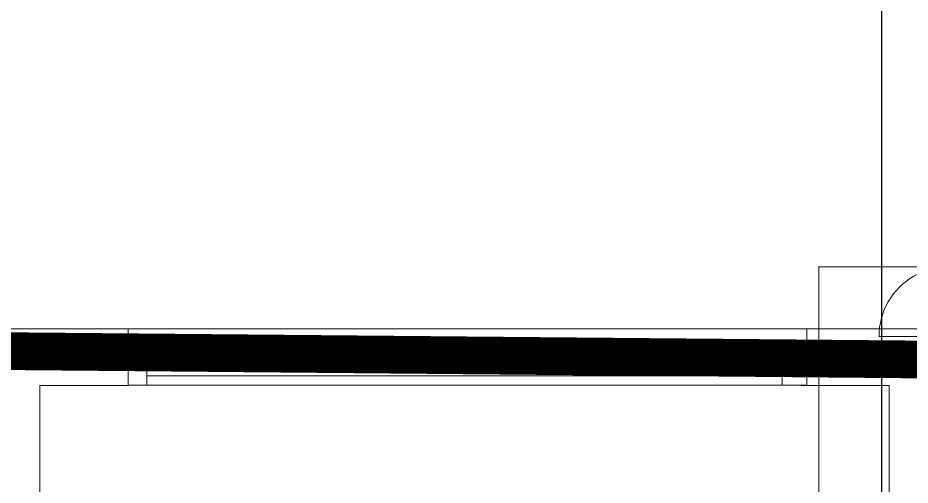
# Model space of a CAD drawing. Header units: metres. Extents: x 75097 to 220762, y -1557923 to -1361206.
# Drawn here: x 112722 to 115088, y -1430117 to -1428878 of the extents above; entities that cross this region are included whole.
import ezdxf

# ---------------------------------------------------------------- set-up
doc = ezdxf.new("R2010")
doc.units = ezdxf.units.M
doc.linetypes.add('DASHED2', pattern=[0.375, 0.25, -0.125])
doc.layers.get('0').update_dxf_attribs({"lineweight": 0})
doc.layers.add('A-100 - Copy$0$Aluminum', color=8, linetype='Continuous', lineweight=0)
doc.layers.add('A-100 - Copy$0$Walls', color=8, linetype='Continuous', lineweight=0)
doc.layers.add('A-100 - Copy$0$axes', color=8, linetype='Continuous')
doc.layers.add('E-POWR', color=7, linetype='Continuous', lineweight=9, true_color=0x4e7e3e)

# ---------------------------------------------------------------- blocks, each defined once
blk = doc.blocks.new('NORMAL SOCKET')
at = {"layer": 'E-POWR'}
for p, q in [((0, 307.7), (0, 615.4)), ((-307.7, 0), (307.7, 0))]:
    blk.add_line(p, q, dxfattribs=at)
blk.add_ellipse((0, 0), major_axis=(32.8, 305.9), ratio=1, start_param=4.81904, end_param=7.960633, dxfattribs=at)
blk = doc.blocks.new('A-100 - Copy')
at = {"layer": 'A-100 - Copy$0$Aluminum'}
for p, q in [((113014.1, -1429702.7, 2.4), (114814.1, -1429702.7, 2.4)), ((113014.1, -1429802.5, 2.4), (114814.1, -1429802.5, 2.4)), ((113064.1, -1429852.5, 2.4), (113064.1, -1429802.5, 2.4)), ((114749.1, -1429852.5, 2.4), (114749.1, -1429802.5, 2.4)), ((113064.1, -1429827.5, 2.4), (114764.1, -1429827.5, 2.4)), ((113014.1, -1429852.5, 2.4), (114814.1, -1429852.5, 2.4))]:
    blk.add_line(p, q, dxfattribs=at)
at = {"layer": 'A-100 - Copy$0$axes'}
blk.add_line((115013.3, -1477297.4, 0), (115013.3, -1366771.9, 0), dxfattribs=at)
at = {"layer": 'A-100 - Copy$0$Walls'}
for p, q in [((109280.3, -1429702.7, 2.4), (113014.1, -1429702.7, 2.4)), ((113014.1, -1429852.7, 2.4), (113014.1, -1429702.7, 2.4)), ((114799.1, -1429702.7, 2.4), (120033.3, -1429702.7, 2.4)), ((114814.1, -1429852.7, 2.4), (114814.1, -1429702.7, 2.4)), ((112780.3, -1429852.7, 2.4), (112780.3, -1433602.7, 2.4)), ((113014.1, -1429852.7, 2.4), (112780.3, -1429852.7, 2.4)), ((115032.9, -1429852.7, 2.4), (114799.1, -1429852.7, 2.4)), ((115032.9, -1433372.7, 2.4), (115032.9, -1429852.7, 2.4))]:
    blk.add_line(p, q, dxfattribs=at)

msp = doc.modelspace()

# ---------------------------------------------------------------- linework, layer by layer
at = {"layer": 'E-POWR', "color": 240, "linetype": 'DASHED2', "ltscale": 500, "true_color": 0xf10e52, "const_width": 100, "elevation": 0}
msp.add_lwpolyline([(115314.3, -1421042.7), (122763.3, -1421042.7), (122643.3, -1429852.7), (109455, -1429732.3), (109455, -1447867.7), (115125.3, -1447867.7), (115013.3, -1454972.7), (147820.4, -1454991.2)], dxfattribs=at)
at = {"layer": 'E-POWR', "const_width": 3}
msp.add_lwpolyline([(112365.9, -1430037.3), (112493.4, -1430037.3), (112493.4, -1430608.7), (112494.9, -1430836.1), (112977.7, -1430836.1), (112968.6, -1431899.7), (112968.6, -1433418.1), (114410.3, -1433418.1), (114848.3, -1433418.1), (114848.3, -1432095.8), (114846, -1430960.9), (114846.2, -1429538.3), (115190.4, -1429538.3)], dxfattribs=at)

# ---------------------------------------------------------------- block references
at = {"layer": 'E-POWR', "color": 85, "xscale": -0.6, "yscale": 0.6, "zscale": 0.6}
msp.add_blockref('NORMAL SOCKET', (115190.4, -1429722.9, 2.4), dxfattribs=at)

# ---------------------------------------------------------------- next in the draw order: block references
msp.add_blockref('A-100 - Copy', (0, 0))

doc.saveas('drawing.dxf')
